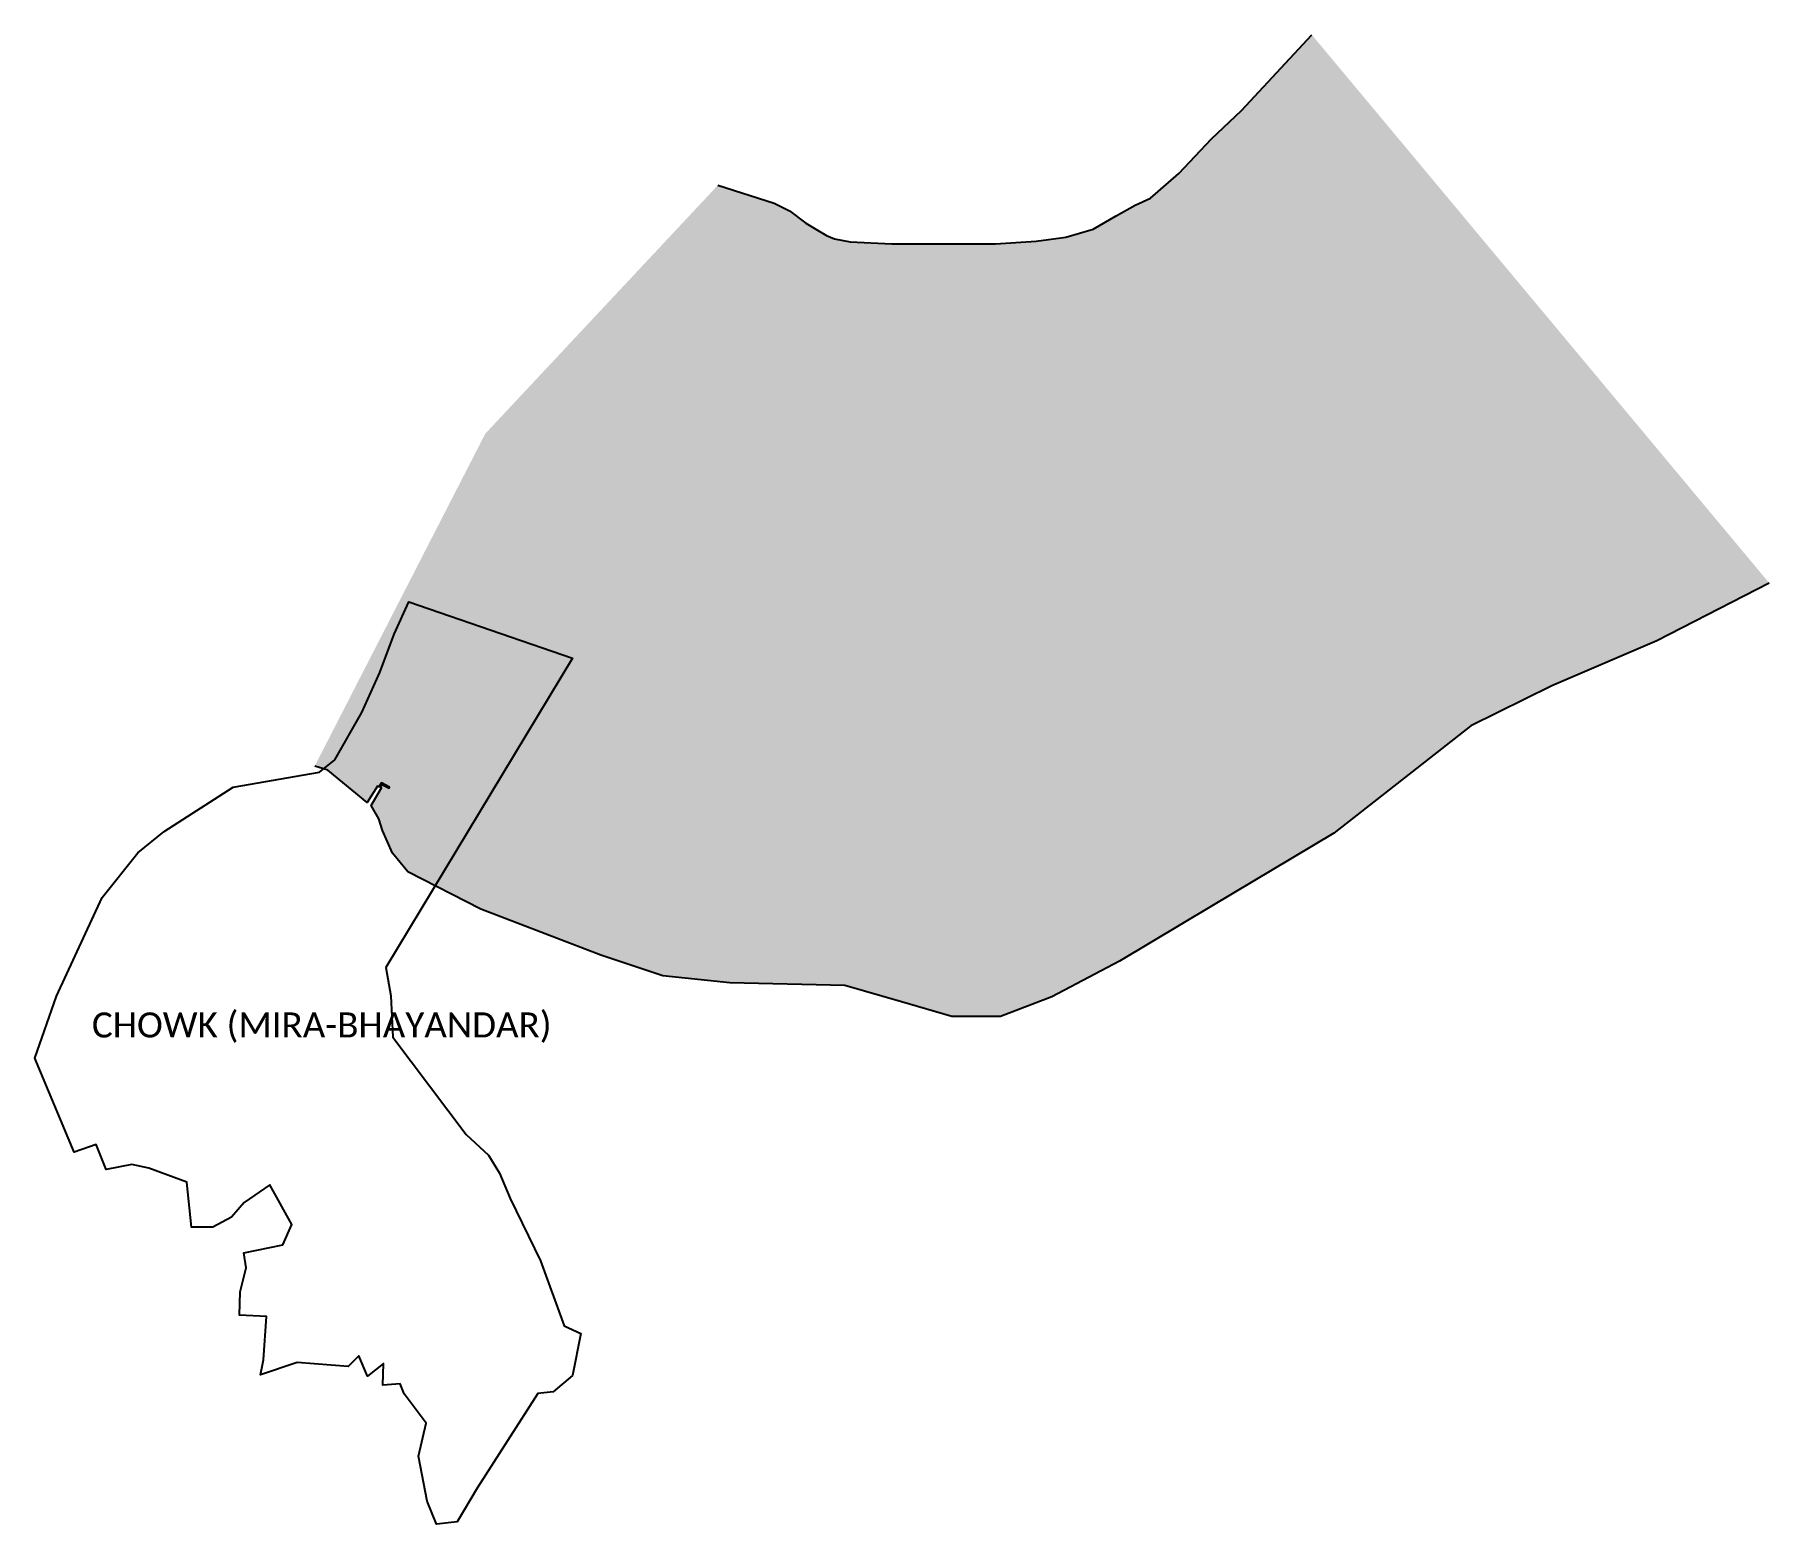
# Model space of a CAD drawing. Header units: metres. Extents: x 267138 to 272684, y 2134208 to 2138972.
import ezdxf

# ---------------------------------------------------------------- set-up
doc = ezdxf.new("R2010")
doc.units = ezdxf.units.M
for name, color, linetype in [('CREEK', 132, 'Continuous'), ('village', 3, 'Continuous'), ('VILLAGE NAME', 250, 'Continuous')]:
    doc.layers.add(name, color=color, linetype=linetype)

msp = doc.modelspace()

# ---------------------------------------------------------------- hatches: boundary and pattern name
at = {"layer": 'CREEK'}
h = msp.add_hatch(dxfattribs=at)
h.set_pattern_fill('DASH', color=256, scale=5)
h.paths.add_polyline_path([(268948, 2136028.4), (269146.3, 2135962), (269360.3, 2135940), (269728.6, 2135931.3), (269909, 2135879.1), (270070.6, 2135832.3), (270226.3, 2135832.3), (270390.7, 2135895.5), (270606.1, 2136008.9), (270900.8, 2136185), (271291.6, 2136418.6), (271557.6, 2136626.8), (271729.9, 2136761.6), (271989.1, 2136890.1), (272324.4, 2137034.1), (272684.5, 2137218.2), (271221.2, 2138972.5), (270996.5, 2138729.8), (270901.2, 2138639.3), (270796.6, 2138528.1), (270705.3, 2138450), (270656.3, 2138426.9), (270596.1, 2138392.7), (270522, 2138350.7), (270435, 2138324.8), (270340, 2138311.9), (270210.2, 2138303.1), (270088.1, 2138303.1), (269878.4, 2138303.1), (269745.8, 2138309.4), (269695.1, 2138319.7), (269669.8, 2138330.2), (269640.6, 2138347.5), (269603.9, 2138370.1), (269551.5, 2138409), (269501.9, 2138433.1), (269322.4, 2138491), (268578.6, 2137696.3), (268033.2, 2136633.2), (268075.3, 2136619.5), (268200.7, 2136516.8), (268234.1, 2136568.5), (268237.9, 2136566.8), (268246.4, 2136579.4), (268272.1, 2136565.8), (268270.8, 2136562.8), (268247.6, 2136574.5), (268242.9, 2136565.4), (268246.6, 2136563.3), (268213.9, 2136507.3), (268238.7, 2136464.1), (268249.6, 2136427), (268282.3, 2136354.8), (268330.5, 2136294.9), (268564.3, 2136175.7)])

# ---------------------------------------------------------------- linework, layer by layer
at = {"layer": 'CREEK', "flags": 128}
for points in [[(269322.4, 2138491), (269501.9, 2138433.1), (269551.5, 2138409), (269603.9, 2138370.1), (269640.6, 2138347.5), (269669.8, 2138330.2), (269695.1, 2138319.7), (269745.8, 2138309.4), (269878.4, 2138303.1), (270088.1, 2138303.1), (270210.2, 2138303.1), (270340, 2138311.9), (270435, 2138324.8), (270522, 2138350.7), (270596.1, 2138392.7), (270656.3, 2138426.9), (270705.3, 2138450), (270796.6, 2138528.1), (270901.2, 2138639.3), (270996.5, 2138729.8), (271221.2, 2138972.5)], [(272684.5, 2137218.2), (272324.4, 2137034.1), (271989.1, 2136890.1), (271729.9, 2136761.6), (271557.6, 2136626.8), (271291.6, 2136418.6), (270900.8, 2136185), (270606.1, 2136008.9), (270390.7, 2135895.5), (270226.3, 2135832.3), (270070.6, 2135832.3), (269909, 2135879.1), (269728.6, 2135931.3), (269728.6, 2135931.3), (269360.3, 2135940), (269146.3, 2135962), (268948, 2136028.4), (268564.3, 2136175.7), (268330.5, 2136294.9), (268282.3, 2136354.8), (268249.6, 2136427), (268238.7, 2136464.1), (268213.9, 2136507.3), (268246.6, 2136563.3), (268242.9, 2136565.4), (268247.6, 2136574.5), (268270.8, 2136562.8), (268272.1, 2136565.8), (268246.4, 2136579.4), (268237.9, 2136566.8), (268234.1, 2136568.5), (268200.7, 2136516.8), (268075.3, 2136619.5), (268033.2, 2136633.2)]]:
    msp.add_lwpolyline(points, dxfattribs=at)
at = {"layer": 'village', "color": 3, "true_color": 0x00ff00}
msp.add_polyline3d([(268276.7, 2135898.4, 0), (268283.1, 2135765.7, 0), (268517.2, 2135454.8, 0), (268588.8, 2135389, 0), (268624.2, 2135330.9, 0), (268658.4, 2135249.5, 0), (268754.9, 2135050.3, 0), (268831.3, 2134842.8, 0), (268883.6, 2134817.7, 0), (268857.6, 2134683.7, 0), (268795.2, 2134631.9, 0), (268746.3, 2134626.2, 0), (268552.8, 2134323.3, 0), (268488.3, 2134215.9, 0), (268422.7, 2134207.9, 0), (268392.6, 2134281.5, 0), (268364.8, 2134425.4, 0), (268389.2, 2134531.7, 0), (268319.3, 2134624.7, 0), (268306.4, 2134657.7, 0), (268250.7, 2134652.7, 0), (268252.6, 2134721.9, 0), (268201.8, 2134681.2, 0), (268174.7, 2134746.3, 0), (268139.6, 2134713, 0), (267976.5, 2134725.8, 0), (267860.2, 2134686.5, 0), (267869.6, 2134734.1, 0), (267878.9, 2134873, 0), (267792.1, 2134876.8, 0), (267795.1, 2134951.6, 0), (267813.7, 2135028.1, 0), (267806.2, 2135075.7, 0), (267930.8, 2135101.5, 0), (267959.5, 2135166.8, 0), (267889.1, 2135293.2, 0), (267807.8, 2135237.3, 0), (267766.8, 2135190.4, 0), (267707.5, 2135158.5, 0), (267639.5, 2135158.3, 0), (267624.1, 2135302, 0), (267503, 2135347.2, 0), (267448.2, 2135358.5, 0), (267366.4, 2135343.1, 0), (267333.9, 2135422.8, 0), (267263.9, 2135398.4, 0), (267137.7, 2135699.1, 0), (267207.5, 2135897.2, 0), (267353.6, 2136213.1, 0), (267467.8, 2136356, 0), (267551.3, 2136423.7, 0), (267772.5, 2136565.9, 0), (268048.2, 2136613.5, 0), (268097.3, 2136653, 0), (268183.8, 2136804.3, 0), (268241.2, 2136932.9, 0), (268286.9, 2137055.5, 0), (268333.8, 2137158.8, 0), (268857.3, 2136978.2, 0), (268260.8, 2135989.3, 0)], close=True, dxfattribs=at)
msp.add_polyline3d([(268276.7, 2135898.4, 0), (268283.1, 2135765.7, 0), (268517.2, 2135454.8, 0), (268588.8, 2135389, 0), (268624.2, 2135330.9, 0), (268658.4, 2135249.5, 0), (268754.9, 2135050.3, 0), (268831.3, 2134842.8, 0), (268883.6, 2134817.7, 0), (268857.6, 2134683.7, 0), (268795.2, 2134631.9, 0), (268746.3, 2134626.2, 0), (268552.8, 2134323.3, 0), (268488.3, 2134215.9, 0), (268422.7, 2134207.9, 0), (268392.6, 2134281.5, 0), (268364.8, 2134425.4, 0), (268389.2, 2134531.7, 0), (268319.3, 2134624.7, 0), (268306.4, 2134657.7, 0), (268250.7, 2134652.7, 0), (268252.6, 2134721.9, 0), (268201.8, 2134681.2, 0), (268174.7, 2134746.3, 0), (268139.6, 2134713, 0), (267976.5, 2134725.8, 0), (267860.2, 2134686.5, 0), (267869.6, 2134734.1, 0), (267878.9, 2134873, 0), (267792.1, 2134876.8, 0), (267795.1, 2134951.6, 0), (267813.7, 2135028.1, 0), (267806.2, 2135075.7, 0), (267930.8, 2135101.5, 0), (267959.5, 2135166.8, 0), (267889.1, 2135293.2, 0), (267807.8, 2135237.3, 0), (267766.8, 2135190.4, 0), (267707.5, 2135158.5, 0), (267639.5, 2135158.3, 0), (267624.1, 2135302, 0), (267503, 2135347.2, 0), (267448.2, 2135358.5, 0), (267366.4, 2135343.1, 0), (267333.9, 2135422.8, 0), (267263.9, 2135398.4, 0), (267137.7, 2135699.1, 0), (267207.5, 2135897.2, 0), (267353.6, 2136213.1, 0), (267467.8, 2136356, 0), (267551.3, 2136423.7, 0), (267772.5, 2136565.9, 0), (268048.2, 2136613.5, 0), (268097.3, 2136653, 0), (268183.8, 2136804.3, 0), (268241.2, 2136932.9, 0), (268286.9, 2137055.5, 0), (268333.8, 2137158.8, 0), (268857.3, 2136978.2, 0), (268260.8, 2135989.3, 0)], close=True, dxfattribs=at)

# ---------------------------------------------------------------- texts
at = {"layer": 'VILLAGE NAME', "insert": (267320.7, 2135845.1), "char_height": 80, "attachment_point": 1}
msp.add_mtext_dynamic_manual_height_columns('{\\fCalibri|b0|i0|c0|p34;CHOWK (MIRA-BHAYANDAR)}', width=1449.11, gutter_width=643.2, heights=[0], dxfattribs=at)

doc.saveas('drawing.dxf')
